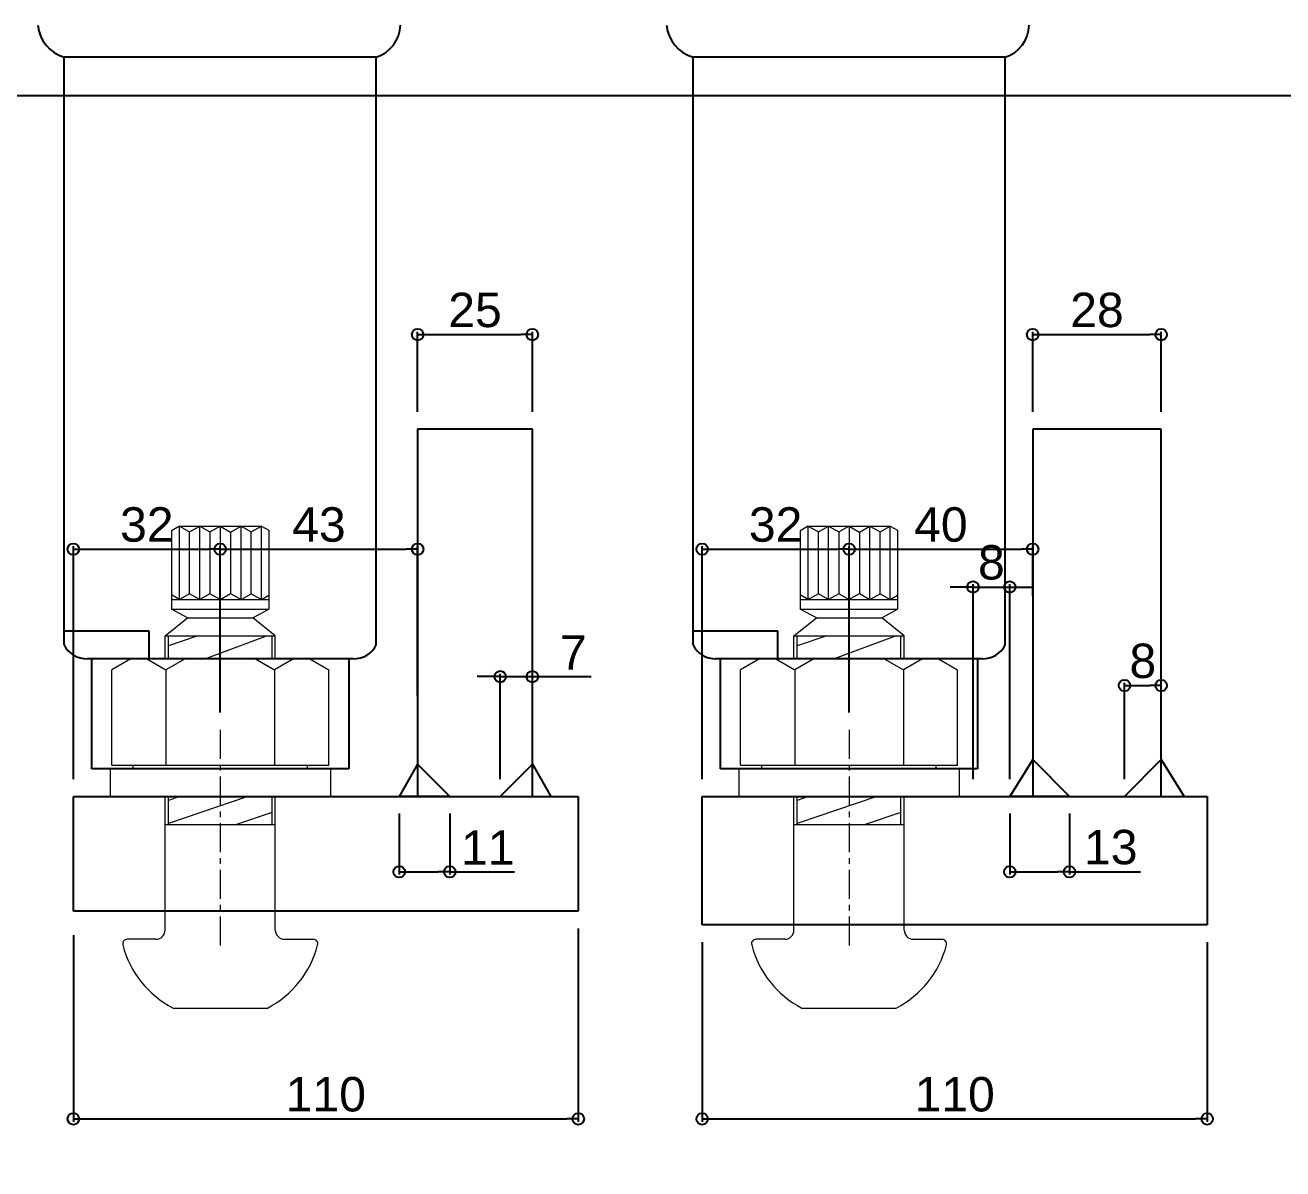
# Model space of a CAD drawing. Header units: millimetres. Extents: x -2880 to 3894, y -2977 to 4857.
# Drawn here: x -2341.8 to -2067.8, y 1103.8 to 1353 of the extents above; entities that cross this region are included whole.
import ezdxf

# ---------------------------------------------------------------- set-up
doc = ezdxf.new("R2010")
doc.units = ezdxf.units.MM
doc.header["$MEASUREMENT"] = 0
doc.linetypes.add('CENTER', pattern=[50.8, 31.75, -6.35, 6.35, -6.35])
for name, color, linetype in [('_1-0_', 7, 'Continuous'), ('gauge', 1, 'Continuous'), ('KB', 7, 'Continuous')]:
    doc.layers.add(name, color=color, linetype=linetype)
doc.layers.add('不明1', color=6, linetype='Continuous', lineweight=18)
doc.layers.add('中心線', color=4, linetype='CENTER', lineweight=13)
doc.styles.get("Standard").update_dxf_attribs({"font": 'arial.ttf'})
doc.dimstyles.new('コピー ～ 一般寸法', dxfattribs={"dimscale": 0.5, "dimtxt": 15, "dimasz": 5, "dimexe": 1.25, "dimexo": 7.5, "dimgap": 3, "dimtad": 1, "dimdec": 1, "dimdsep": 46, "dimtxsty": 'Standard', "dimblk": 'ORIGIN', "dimcen": 0, "dimclrd": 256, "dimclre": 256, "dimclrt": 256, "dimadec": 0, "dimazin": 0, "dimtfac": 1, "dimtdec": 1, "dimtmove": 0, "dimatfit": 3, "dimfxl": 0, "dimarcsym": 0})

# ---------------------------------------------------------------- blocks, each defined once
blk = doc.blocks.new('_Origin')
at = {"color": 0, "linetype": 'ByBlock', "lineweight": -2}
blk.add_line((0, 0), (-1, 0), dxfattribs=at)
blk.add_circle((0, 0), 0.5, dxfattribs=at)
blk = doc.blocks.new('*D336')
at = {"layer": 'Defpoints', "color": 0}
for p in [(-2231.26, 1285.57), (-2256.26, 1264.98), (-2231.26, 1264.98)]:
    blk.add_point(p, dxfattribs=at)
at = {"layer": 'KB', "lineweight": -2}
for p, q in [((-2256.26, 1268.73), (-2256.26, 1286.19)), ((-2253.76, 1285.57), (-2233.76, 1285.57)), ((-2231.26, 1268.73), (-2231.26, 1286.19))]:
    blk.add_line(p, q, dxfattribs=at)
at = {"layer": 'KB', "lineweight": -2, "xscale": 2.5, "yscale": 2.5, "zscale": 2.5, "rotation": 180}
blk.add_blockref('_Origin', (-2256.26, 1285.57), dxfattribs=at)
at = {"layer": 'KB', "lineweight": -2, "xscale": 2.5, "yscale": 2.5, "zscale": 2.5}
blk.add_blockref('_Origin', (-2231.26, 1285.57), dxfattribs=at)
at = {"layer": 'KB', "insert": (-2243.76, 1290.9), "char_height": 7.5, "attachment_point": 5}
blk.add_mtext('25', dxfattribs=at)
blk = doc.blocks.new('*D337')
at = {"layer": 'Defpoints', "color": 0}
for p in [(-2094.26, 1285.57), (-2122.26, 1264.98), (-2094.26, 1264.98)]:
    blk.add_point(p, dxfattribs=at)
at = {"layer": 'KB', "lineweight": -2}
for p, q in [((-2122.26, 1268.73), (-2122.26, 1286.19)), ((-2119.76, 1285.57), (-2096.76, 1285.57)), ((-2094.26, 1268.73), (-2094.26, 1286.19))]:
    blk.add_line(p, q, dxfattribs=at)
at = {"layer": 'KB', "lineweight": -2, "xscale": 2.5, "yscale": 2.5, "zscale": 2.5, "rotation": 180}
blk.add_blockref('_Origin', (-2122.26, 1285.57), dxfattribs=at)
at = {"layer": 'KB', "lineweight": -2, "xscale": 2.5, "yscale": 2.5, "zscale": 2.5}
blk.add_blockref('_Origin', (-2094.26, 1285.57), dxfattribs=at)
at = {"layer": 'KB', "insert": (-2108.26, 1290.9), "char_height": 7.5, "attachment_point": 5}
blk.add_mtext('28', dxfattribs=at)
blk = doc.blocks.new('*D341')
at = {"layer": 'Defpoints', "color": 0}
for p in [(-2260.26, 1184.98), (-2249.26, 1184.98), (-2249.26, 1168.56)]:
    blk.add_point(p, dxfattribs=at)
at = {"layer": 'gauge', "lineweight": -2}
for p, q in [((-2260.26, 1181.23), (-2260.26, 1167.94)), ((-2249.26, 1181.23), (-2249.26, 1167.94)), ((-2257.76, 1168.56), (-2251.76, 1168.56)), ((-2249.26, 1168.56), (-2235.18, 1168.56))]:
    blk.add_line(p, q, dxfattribs=at)
at = {"layer": 'gauge', "lineweight": -2, "xscale": 2.5, "yscale": 2.5, "zscale": 2.5, "rotation": 180}
blk.add_blockref('_Origin', (-2260.26, 1168.56), dxfattribs=at)
at = {"layer": 'gauge', "lineweight": -2, "xscale": 2.5, "yscale": 2.5, "zscale": 2.5}
blk.add_blockref('_Origin', (-2249.26, 1168.56), dxfattribs=at)
at = {"layer": 'gauge', "insert": (-2240.97, 1173.83), "char_height": 7.5, "attachment_point": 5}
blk.add_mtext('11', dxfattribs=at)
blk = doc.blocks.new('*D342')
at = {"layer": 'Defpoints', "color": 0}
for p in [(-2127.26, 1184.98), (-2114.26, 1184.98), (-2114.26, 1168.56)]:
    blk.add_point(p, dxfattribs=at)
at = {"layer": 'gauge', "lineweight": -2}
for p, q in [((-2127.26, 1181.23), (-2127.26, 1167.94)), ((-2114.26, 1181.23), (-2114.26, 1167.94)), ((-2124.76, 1168.56), (-2116.76, 1168.56)), ((-2114.26, 1168.56), (-2098.74, 1168.56))]:
    blk.add_line(p, q, dxfattribs=at)
at = {"layer": 'gauge', "lineweight": -2, "xscale": 2.5, "yscale": 2.5, "zscale": 2.5, "rotation": 180}
blk.add_blockref('_Origin', (-2127.26, 1168.56), dxfattribs=at)
at = {"layer": 'gauge', "lineweight": -2, "xscale": 2.5, "yscale": 2.5, "zscale": 2.5}
blk.add_blockref('_Origin', (-2114.26, 1168.56), dxfattribs=at)
at = {"layer": 'gauge', "insert": (-2105.25, 1173.89), "char_height": 7.5, "attachment_point": 5}
blk.add_mtext('13', dxfattribs=at)
blk = doc.blocks.new('*D92')
at = {"layer": 'Defpoints', "color": 0}
for p in [(-2221.26, 1159.98), (-2331.26, 1158.48), (-2221.26, 1114.72)]:
    blk.add_point(p, dxfattribs=at)
at = {"layer": 'gauge', "lineweight": -2}
for p, q in [((-2331.26, 1154.73), (-2331.26, 1114.1)), ((-2221.26, 1156.23), (-2221.26, 1114.1)), ((-2328.76, 1114.72), (-2223.76, 1114.72))]:
    blk.add_line(p, q, dxfattribs=at)
at = {"layer": 'gauge', "lineweight": -2, "xscale": 2.5, "yscale": 2.5, "zscale": 2.5, "rotation": 180}
blk.add_blockref('_Origin', (-2331.26, 1114.72), dxfattribs=at)
at = {"layer": 'gauge', "lineweight": -2, "xscale": 2.5, "yscale": 2.5, "zscale": 2.5}
blk.add_blockref('_Origin', (-2221.26, 1114.72), dxfattribs=at)
at = {"layer": 'gauge', "insert": (-2276.26, 1120.05), "char_height": 7.5, "attachment_point": 5}
blk.add_mtext('110', dxfattribs=at)
blk = doc.blocks.new('*D93')
at = {"layer": 'Defpoints', "color": 0}
for p in [(-2299.26, 1238.83), (-2299.26, 1199.48), (-2331.26, 1184.98)]:
    blk.add_point(p, dxfattribs=at)
at = {"layer": 'gauge', "lineweight": -2}
for p, q in [((-2331.26, 1188.73), (-2331.26, 1239.46)), ((-2328.76, 1238.83), (-2301.76, 1238.83)), ((-2299.26, 1203.23), (-2299.26, 1239.46))]:
    blk.add_line(p, q, dxfattribs=at)
at = {"layer": 'gauge', "lineweight": -2, "xscale": 2.5, "yscale": 2.5, "zscale": 2.5, "rotation": 180}
blk.add_blockref('_Origin', (-2331.26, 1238.83), dxfattribs=at)
at = {"layer": 'gauge', "lineweight": -2, "xscale": 2.5, "yscale": 2.5, "zscale": 2.5}
blk.add_blockref('_Origin', (-2299.26, 1238.83), dxfattribs=at)
at = {"layer": 'gauge', "insert": (-2315.26, 1244.16), "char_height": 7.5, "attachment_point": 5}
blk.add_mtext('32', dxfattribs=at)
blk = doc.blocks.new('*D94')
at = {"layer": 'Defpoints', "color": 0}
for p in [(-2194.26, 1156.98), (-2084.26, 1156.98), (-2084.26, 1114.72)]:
    blk.add_point(p, dxfattribs=at)
at = {"layer": 'gauge', "lineweight": -2}
for p, q in [((-2194.26, 1153.23), (-2194.26, 1114.1)), ((-2084.26, 1153.23), (-2084.26, 1114.1)), ((-2191.76, 1114.72), (-2086.76, 1114.72))]:
    blk.add_line(p, q, dxfattribs=at)
at = {"layer": 'gauge', "lineweight": -2, "xscale": 2.5, "yscale": 2.5, "zscale": 2.5, "rotation": 180}
blk.add_blockref('_Origin', (-2194.26, 1114.72), dxfattribs=at)
at = {"layer": 'gauge', "lineweight": -2, "xscale": 2.5, "yscale": 2.5, "zscale": 2.5}
blk.add_blockref('_Origin', (-2084.26, 1114.72), dxfattribs=at)
at = {"layer": 'gauge', "insert": (-2139.26, 1120.05), "char_height": 7.5, "attachment_point": 5}
blk.add_mtext('110', dxfattribs=at)
blk = doc.blocks.new('*D95')
at = {"layer": 'Defpoints', "color": 0}
for p in [(-2162.26, 1238.83), (-2162.26, 1199.48), (-2194.26, 1184.98)]:
    blk.add_point(p, dxfattribs=at)
at = {"layer": 'gauge', "lineweight": -2}
for p, q in [((-2194.26, 1188.73), (-2194.26, 1239.46)), ((-2191.76, 1238.83), (-2164.76, 1238.83)), ((-2162.26, 1203.23), (-2162.26, 1239.46))]:
    blk.add_line(p, q, dxfattribs=at)
at = {"layer": 'gauge', "lineweight": -2, "xscale": 2.5, "yscale": 2.5, "zscale": 2.5, "rotation": 180}
blk.add_blockref('_Origin', (-2194.26, 1238.83), dxfattribs=at)
at = {"layer": 'gauge', "lineweight": -2, "xscale": 2.5, "yscale": 2.5, "zscale": 2.5}
blk.add_blockref('_Origin', (-2162.26, 1238.83), dxfattribs=at)
at = {"layer": 'gauge', "insert": (-2178.26, 1244.16), "char_height": 7.5, "attachment_point": 5}
blk.add_mtext('32', dxfattribs=at)
blk = doc.blocks.new('*D348')
at = {"layer": 'Defpoints', "color": 0}
for p in [(-2127.26, 1230.59), (-2135.26, 1184.98), (-2127.26, 1184.98)]:
    blk.add_point(p, dxfattribs=at)
at = {"layer": 'gauge', "lineweight": -2}
for p, q in [((-2137.76, 1230.59), (-2140.26, 1230.59)), ((-2135.26, 1188.73), (-2135.26, 1231.21)), ((-2135.26, 1230.59), (-2127.26, 1230.59)), ((-2127.26, 1188.73), (-2127.26, 1231.21)), ((-2124.76, 1230.59), (-2122.26, 1230.59))]:
    blk.add_line(p, q, dxfattribs=at)
at = {"layer": 'gauge', "lineweight": -2, "xscale": 2.5, "yscale": 2.5, "zscale": 2.5}
blk.add_blockref('_Origin', (-2135.26, 1230.59), dxfattribs=at)
at = {"layer": 'gauge', "lineweight": -2, "xscale": 2.5, "yscale": 2.5, "zscale": 2.5, "rotation": 180}
blk.add_blockref('_Origin', (-2127.26, 1230.59), dxfattribs=at)
at = {"layer": 'gauge', "insert": (-2131.26, 1235.92), "char_height": 7.5, "attachment_point": 5}
blk.add_mtext('8', dxfattribs=at)
blk = doc.blocks.new('*D353')
at = {"layer": 'Defpoints', "color": 0}
for p in [(-2094.26, 1209.13), (-2102.26, 1184.98), (-2094.26, 1184.98)]:
    blk.add_point(p, dxfattribs=at)
at = {"layer": 'gauge', "lineweight": -2}
for p, q in [((-2102.26, 1188.73), (-2102.26, 1209.75)), ((-2099.76, 1209.13), (-2096.76, 1209.13)), ((-2094.26, 1188.73), (-2094.26, 1209.75))]:
    blk.add_line(p, q, dxfattribs=at)
at = {"layer": 'gauge', "lineweight": -2, "xscale": 2.5, "yscale": 2.5, "zscale": 2.5, "rotation": 180}
blk.add_blockref('_Origin', (-2102.26, 1209.13), dxfattribs=at)
at = {"layer": 'gauge', "lineweight": -2, "xscale": 2.5, "yscale": 2.5, "zscale": 2.5}
blk.add_blockref('_Origin', (-2094.26, 1209.13), dxfattribs=at)
at = {"layer": 'gauge', "insert": (-2098.26, 1214.46), "char_height": 7.5, "attachment_point": 5}
blk.add_mtext('8', dxfattribs=at)
blk = doc.blocks.new('*D354')
at = {"layer": 'Defpoints', "color": 0}
for p in [(-2231.26, 1211.07), (-2231.26, 1191.98), (-2238.26, 1184.98)]:
    blk.add_point(p, dxfattribs=at)
at = {"layer": 'gauge', "lineweight": -2}
for p, q in [((-2238.26, 1188.73), (-2238.26, 1211.69)), ((-2231.26, 1195.73), (-2231.26, 1211.69)), ((-2240.76, 1211.07), (-2243.26, 1211.07)), ((-2238.26, 1211.07), (-2231.26, 1211.07)), ((-2228.76, 1211.07), (-2218.42, 1211.07))]:
    blk.add_line(p, q, dxfattribs=at)
at = {"layer": 'gauge', "lineweight": -2, "xscale": 2.5, "yscale": 2.5, "zscale": 2.5}
blk.add_blockref('_Origin', (-2238.26, 1211.07), dxfattribs=at)
at = {"layer": 'gauge', "lineweight": -2, "xscale": 2.5, "yscale": 2.5, "zscale": 2.5, "rotation": 180}
blk.add_blockref('_Origin', (-2231.26, 1211.07), dxfattribs=at)
at = {"layer": 'gauge', "insert": (-2222.34, 1216.32), "char_height": 7.5, "attachment_point": 5}
blk.add_mtext('7', dxfattribs=at)
blk = doc.blocks.new('*D323')
at = {"layer": 'Defpoints', "color": 0}
for p in [(-2256.26, 1238.83), (-2256.26, 1203.23), (-2299.26, 1199.48)]:
    blk.add_point(p, dxfattribs=at)
at = {"layer": 'gauge', "lineweight": -2}
for p, q in [((-2299.26, 1203.23), (-2299.26, 1239.46)), ((-2296.76, 1238.83), (-2258.76, 1238.83)), ((-2256.26, 1206.98), (-2256.26, 1239.46))]:
    blk.add_line(p, q, dxfattribs=at)
at = {"layer": 'gauge', "lineweight": -2, "xscale": 2.5, "yscale": 2.5, "zscale": 2.5, "rotation": 180}
blk.add_blockref('_Origin', (-2299.26, 1238.83), dxfattribs=at)
at = {"layer": 'gauge', "lineweight": -2, "xscale": 2.5, "yscale": 2.5, "zscale": 2.5}
blk.add_blockref('_Origin', (-2256.26, 1238.83), dxfattribs=at)
at = {"layer": 'gauge', "insert": (-2277.76, 1244.16), "char_height": 7.5, "attachment_point": 5}
blk.add_mtext('43', dxfattribs=at)
blk = doc.blocks.new('*D324')
at = {"layer": 'Defpoints', "color": 0}
for p in [(-2122.26, 1238.83), (-2122.26, 1224.98), (-2162.26, 1219.98)]:
    blk.add_point(p, dxfattribs=at)
at = {"layer": 'gauge', "lineweight": -2}
for p, q in [((-2162.26, 1223.73), (-2162.26, 1239.46)), ((-2159.76, 1238.83), (-2124.76, 1238.83)), ((-2122.26, 1228.73), (-2122.26, 1239.46))]:
    blk.add_line(p, q, dxfattribs=at)
at = {"layer": 'gauge', "lineweight": -2, "xscale": 2.5, "yscale": 2.5, "zscale": 2.5, "rotation": 180}
blk.add_blockref('_Origin', (-2162.26, 1238.83), dxfattribs=at)
at = {"layer": 'gauge', "lineweight": -2, "xscale": 2.5, "yscale": 2.5, "zscale": 2.5}
blk.add_blockref('_Origin', (-2122.26, 1238.83), dxfattribs=at)
at = {"layer": 'gauge', "insert": (-2142.26, 1244.16), "char_height": 7.5, "attachment_point": 5}
blk.add_mtext('40', dxfattribs=at)

msp = doc.modelspace()

# ---------------------------------------------------------------- linework, layer by layer
at = {"layer": '_1-0_', "color": 3, "linetype": 'Continuous'}
for p, q in [((-2333.263, 1217.981), (-2333.263, 1345.981)), ((-2265.263, 1345.981), (-2333.263, 1345.981)), ((-2265.263, 1217.981), (-2265.263, 1345.981)), ((-2196.263, 1217.981), (-2196.263, 1345.981)), ((-2128.263, 1345.981), (-2196.263, 1345.981)), ((-2128.263, 1217.981), (-2128.263, 1345.981)), ((-2314.763, 1220.981), (-2333.263, 1220.981)), ((-2314.763, 1214.981), (-2314.763, 1220.981)), ((-2177.763, 1220.981), (-2196.263, 1220.981)), ((-2177.763, 1214.981), (-2177.763, 1220.981)), ((-2270.263, 1214.981), (-2328.263, 1214.981)), ((-2327.263, 1190.981), (-2327.263, 1214.981)), ((-2271.263, 1214.981), (-2271.263, 1190.981)), ((-2133.263, 1214.981), (-2191.263, 1214.981)), ((-2190.263, 1190.981), (-2190.263, 1214.981)), ((-2134.263, 1214.981), (-2134.263, 1190.981)), ((-2271.263, 1190.981), (-2327.263, 1190.981)), ((-2134.263, 1190.981), (-2190.263, 1190.981))]:
    msp.add_line(p, q, dxfattribs=at)
for centre, radius, start, end in [((-2330.969, 1353.727), 8.079, 185.30014, 253.50126), ((-2267.634, 1353.228), 7.625, 288.11516, 358.14502), ((-2193.969, 1353.727), 8.079, 185.30014, 253.50126), ((-2130.634, 1353.228), 7.625, 288.11516, 358.14502), ((-2328.501, 1220.252), 5.276, 205.49224, 272.58024), ((-2270.026, 1220.252), 5.276, 267.41976, 334.50776), ((-2191.501, 1220.252), 5.276, 205.49224, 272.58024), ((-2133.026, 1220.252), 5.276, 267.41976, 334.50776)]:
    msp.add_arc(centre, radius, start, end, dxfattribs=at)
at = {"layer": 'gauge'}
for p, q in [((-2256.263, 1191.981), (-2260.263, 1184.981)), ((-2249.263, 1184.981), (-2256.263, 1191.981)), ((-2238.263, 1184.981), (-2231.263, 1191.981)), ((-2231.263, 1191.981), (-2227.263, 1184.981)), ((-2122.263, 1192.981), (-2127.263, 1184.981)), ((-2114.263, 1184.981), (-2122.263, 1192.981)), ((-2102.263, 1184.981), (-2094.263, 1192.981)), ((-2094.263, 1192.981), (-2089.263, 1184.981)), ((-2249.263, 1184.981), (-2260.263, 1184.981)), ((-2238.263, 1184.981), (-2227.263, 1184.981)), ((-2114.263, 1184.981), (-2127.263, 1184.981)), ((-2102.263, 1184.981), (-2089.263, 1184.981))]:
    msp.add_line(p, q, dxfattribs=at)
msp.add_lwpolyline([(-2634.319, 1337.674), (-1794.319, 1337.674), (-1794.319, 743.674), (-2634.319, 743.674)], close=True, dxfattribs=at)
at = {"layer": 'KB'}
for p, q in [((-2256.263, 1264.981), (-2256.263, 1184.981)), ((-2231.263, 1264.981), (-2256.263, 1264.981)), ((-2231.263, 1184.981), (-2231.263, 1264.981)), ((-2122.263, 1264.981), (-2122.263, 1184.981)), ((-2094.263, 1264.981), (-2122.263, 1264.981)), ((-2094.263, 1184.981), (-2094.263, 1264.981)), ((-2331.263, 1184.981), (-2221.263, 1184.981)), ((-2331.263, 1159.981), (-2331.263, 1184.981)), ((-2221.263, 1184.981), (-2221.263, 1159.981)), ((-2194.263, 1184.981), (-2084.263, 1184.981)), ((-2194.263, 1156.981), (-2194.263, 1184.981)), ((-2084.263, 1184.981), (-2084.263, 1156.981)), ((-2221.263, 1159.981), (-2331.263, 1159.981)), ((-2084.263, 1156.981), (-2194.263, 1156.981))]:
    msp.add_line(p, q, dxfattribs=at)
at = {"layer": '不明1', "linetype": 'Continuous'}
for p, q in [((-2308.149, 1243.859), (-2309.914, 1242.84)), ((-2309.914, 1242.84), (-2309.914, 1225.757)), ((-2308.149, 1243.859), (-2290.299, 1243.859)), ((-2308.149, 1227.859), (-2308.149, 1243.859)), ((-2308.149, 1243.859), (-2305.938, 1242.582)), ((-2305.938, 1242.582), (-2303.726, 1243.859)), ((-2305.938, 1229.136), (-2305.938, 1242.582)), ((-2303.726, 1227.859), (-2303.726, 1243.859)), ((-2303.726, 1243.859), (-2301.514, 1242.582)), ((-2301.514, 1242.582), (-2299.302, 1243.859)), ((-2301.514, 1242.582), (-2301.514, 1229.136)), ((-2299.263, 1243.859), (-2299.302, 1227.859)), ((-2299.263, 1243.859), (-2297.012, 1242.559)), ((-2297.012, 1242.559), (-2294.723, 1243.881)), ((-2297.012, 1242.559), (-2297.012, 1229.181)), ((-2294.723, 1227.859), (-2294.723, 1243.859)), ((-2294.723, 1243.859), (-2292.511, 1242.582)), ((-2292.511, 1242.582), (-2290.299, 1243.859)), ((-2292.511, 1229.136), (-2292.511, 1242.582)), ((-2290.299, 1227.859), (-2290.299, 1243.859)), ((-2290.299, 1243.859), (-2288.709, 1242.941)), ((-2288.709, 1242.941), (-2288.709, 1225.757)), ((-2171.149, 1243.859), (-2172.914, 1242.84)), ((-2172.914, 1242.84), (-2172.914, 1225.757)), ((-2171.149, 1243.859), (-2153.299, 1243.859)), ((-2171.149, 1227.859), (-2171.149, 1243.859)), ((-2171.149, 1243.859), (-2168.938, 1242.582)), ((-2168.938, 1242.582), (-2166.726, 1243.859)), ((-2168.938, 1229.136), (-2168.938, 1242.582)), ((-2166.726, 1227.859), (-2166.726, 1243.859)), ((-2166.726, 1243.859), (-2164.514, 1242.582)), ((-2164.514, 1242.582), (-2162.302, 1243.859)), ((-2164.514, 1242.582), (-2164.514, 1229.136)), ((-2162.263, 1243.859), (-2162.302, 1227.859)), ((-2162.263, 1243.859), (-2160.012, 1242.559)), ((-2160.012, 1242.559), (-2157.723, 1243.881)), ((-2160.012, 1242.559), (-2160.012, 1229.181)), ((-2157.723, 1227.859), (-2157.723, 1243.859)), ((-2157.723, 1243.859), (-2155.511, 1242.582)), ((-2155.511, 1242.582), (-2153.299, 1243.859)), ((-2155.511, 1229.136), (-2155.511, 1242.582)), ((-2153.299, 1227.859), (-2153.299, 1243.859)), ((-2153.299, 1243.859), (-2151.709, 1242.941)), ((-2151.709, 1242.941), (-2151.709, 1225.757)), ((-2308.149, 1227.859), (-2309.914, 1228.878)), ((-2309.914, 1227.859), (-2288.69, 1227.859)), ((-2305.938, 1229.136), (-2308.149, 1227.859)), ((-2303.726, 1227.859), (-2305.938, 1229.136)), ((-2301.514, 1229.136), (-2303.726, 1227.859)), ((-2299.302, 1227.859), (-2301.514, 1229.136)), ((-2299.302, 1227.859), (-2297.012, 1229.181)), ((-2297.012, 1229.181), (-2294.723, 1227.859)), ((-2294.723, 1227.859), (-2292.511, 1229.136)), ((-2292.511, 1229.136), (-2290.299, 1227.859)), ((-2290.299, 1227.859), (-2288.691, 1228.787)), ((-2171.149, 1227.859), (-2172.914, 1228.878)), ((-2172.914, 1227.859), (-2151.69, 1227.859)), ((-2168.938, 1229.136), (-2171.149, 1227.859)), ((-2166.726, 1227.859), (-2168.938, 1229.136)), ((-2164.514, 1229.136), (-2166.726, 1227.859)), ((-2162.302, 1227.859), (-2164.514, 1229.136)), ((-2162.302, 1227.859), (-2160.012, 1229.181)), ((-2160.012, 1229.181), (-2157.723, 1227.859)), ((-2157.723, 1227.859), (-2155.511, 1229.136)), ((-2155.511, 1229.136), (-2153.299, 1227.859)), ((-2153.299, 1227.859), (-2151.691, 1228.787)), ((-2309.914, 1225.757), (-2288.709, 1225.757)), ((-2306.386, 1223.859), (-2309.914, 1225.757)), ((-2292.14, 1223.859), (-2288.709, 1225.757)), ((-2172.914, 1225.757), (-2151.709, 1225.757)), ((-2169.386, 1223.859), (-2172.914, 1225.757)), ((-2155.14, 1223.859), (-2151.709, 1225.757)), ((-2311.263, 1219.981), (-2306.386, 1223.859)), ((-2306.386, 1223.859), (-2292.14, 1223.859)), ((-2306.386, 1223.859), (-2292.14, 1223.859)), ((-2287.263, 1219.981), (-2292.14, 1223.859)), ((-2174.263, 1219.981), (-2169.386, 1223.859)), ((-2169.386, 1223.859), (-2155.14, 1223.859)), ((-2169.386, 1223.859), (-2155.14, 1223.859)), ((-2150.263, 1219.981), (-2155.14, 1223.859)), ((-2311.263, 1219.981), (-2287.263, 1219.981)), ((-2311.263, 1214.981), (-2311.263, 1219.981)), ((-2304.14, 1219.981), (-2310.563, 1217.765)), ((-2310.563, 1214.981), (-2310.563, 1219.981)), ((-2289.017, 1219.981), (-2302.501, 1214.981)), ((-2287.964, 1214.981), (-2287.964, 1219.981)), ((-2287.263, 1214.981), (-2287.263, 1219.981)), ((-2174.263, 1219.981), (-2150.263, 1219.981)), ((-2174.263, 1214.981), (-2174.263, 1219.981)), ((-2167.14, 1219.981), (-2173.563, 1217.765)), ((-2173.563, 1214.981), (-2173.563, 1219.981)), ((-2152.017, 1219.981), (-2165.501, 1214.981)), ((-2150.964, 1214.981), (-2150.964, 1219.981)), ((-2150.263, 1214.981), (-2150.263, 1219.981)), ((-2318.763, 1214.981), (-2322.913, 1212.585)), ((-2318.763, 1214.981), (-2279.763, 1214.981)), ((-2315.238, 1214.981), (-2311.088, 1212.585)), ((-2306.938, 1214.981), (-2311.088, 1212.585)), ((-2291.588, 1214.981), (-2287.438, 1212.585)), ((-2283.288, 1214.981), (-2287.438, 1212.585)), ((-2279.763, 1214.981), (-2275.613, 1212.585)), ((-2181.763, 1214.981), (-2185.913, 1212.585)), ((-2181.763, 1214.981), (-2142.763, 1214.981)), ((-2178.238, 1214.981), (-2174.088, 1212.585)), ((-2169.938, 1214.981), (-2174.088, 1212.585)), ((-2154.588, 1214.981), (-2150.438, 1212.585)), ((-2146.288, 1214.981), (-2150.438, 1212.585)), ((-2142.763, 1214.981), (-2138.613, 1212.585)), ((-2322.913, 1191.781), (-2322.913, 1212.585)), ((-2311.088, 1212.585), (-2311.088, 1191.781)), ((-2287.438, 1212.585), (-2287.438, 1191.781)), ((-2275.613, 1191.781), (-2275.613, 1212.585)), ((-2185.913, 1191.781), (-2185.913, 1212.585)), ((-2174.088, 1212.585), (-2174.088, 1191.781)), ((-2150.438, 1212.585), (-2150.438, 1191.781)), ((-2138.613, 1191.781), (-2138.613, 1212.585)), ((-2323.263, 1190.981), (-2275.263, 1190.981)), ((-2323.263, 1190.981), (-2323.263, 1184.981)), ((-2322.913, 1191.781), (-2275.613, 1191.781)), ((-2318.263, 1190.981), (-2318.263, 1191.781)), ((-2318.263, 1190.981), (-2280.263, 1190.981)), ((-2280.263, 1190.981), (-2280.263, 1191.781)), ((-2275.263, 1190.981), (-2275.263, 1184.981)), ((-2186.263, 1190.981), (-2138.263, 1190.981)), ((-2186.263, 1190.981), (-2186.263, 1184.981)), ((-2185.913, 1191.781), (-2138.613, 1191.781)), ((-2181.263, 1190.981), (-2181.263, 1191.781)), ((-2181.263, 1190.981), (-2143.263, 1190.981)), ((-2143.263, 1190.981), (-2143.263, 1191.781)), ((-2138.263, 1190.981), (-2138.263, 1184.981)), ((-2323.263, 1184.981), (-2275.263, 1184.981)), ((-2311.263, 1155.859), (-2311.263, 1184.981)), ((-2310.563, 1178.859), (-2310.563, 1184.981)), ((-2308.107, 1184.981), (-2310.563, 1184.119)), ((-2293.237, 1184.981), (-2310.563, 1179.088)), ((-2287.964, 1178.859), (-2287.964, 1184.981)), ((-2287.263, 1155.859), (-2287.263, 1184.981)), ((-2186.263, 1184.981), (-2138.263, 1184.981)), ((-2174.263, 1155.859), (-2174.263, 1184.981)), ((-2173.563, 1178.859), (-2173.563, 1184.981)), ((-2171.107, 1184.981), (-2173.563, 1184.119)), ((-2156.237, 1184.981), (-2173.563, 1179.088)), ((-2150.964, 1178.859), (-2150.964, 1184.981)), ((-2150.263, 1155.859), (-2150.263, 1184.981)), ((-2287.964, 1181.498), (-2295.723, 1178.859)), ((-2150.964, 1181.498), (-2158.723, 1178.859)), ((-2311.263, 1178.859), (-2287.263, 1178.859)), ((-2174.263, 1178.859), (-2150.263, 1178.859)), ((-2313.263, 1153.859), (-2319.513, 1153.859)), ((-2285.263, 1153.859), (-2279.013, 1153.859)), ((-2176.263, 1153.859), (-2182.513, 1153.859)), ((-2148.263, 1153.859), (-2142.013, 1153.859)), ((-2309.531, 1138.859), (-2288.995, 1138.859)), ((-2172.531, 1138.859), (-2151.995, 1138.859))]:
    msp.add_line(p, q, dxfattribs=at)
for centre, radius, start, end in [((-2319.513, 1152.859), 1, 90, 194.40202), ((-2313.263, 1155.859), 2, 270, 0), ((-2285.263, 1155.859), 2, 180, 270), ((-2279.013, 1152.859), 1, 345.59798, 90), ((-2182.513, 1152.859), 1, 90, 194.40202), ((-2176.263, 1155.859), 2, 270, 0), ((-2148.263, 1155.859), 2, 180, 270), ((-2142.013, 1152.859), 1, 345.59798, 90), ((-2299.658, 1157.958), 21.5, 194.40178, 242.66196), ((-2298.869, 1157.958), 21.5, 297.33804, 345.59822), ((-2162.658, 1157.958), 21.5, 194.40178, 242.66196), ((-2161.869, 1157.958), 21.5, 297.33804, 345.59822)]:
    msp.add_arc(centre, radius, start, end, dxfattribs=at)
at = {"layer": '中心線', "color": 7, "ltscale": 0.2}
for p, q in [((-2299.263, 1199.481), (-2299.263, 1151.481)), ((-2162.263, 1199.481), (-2162.263, 1151.481))]:
    msp.add_line(p, q, dxfattribs=at)

# ---------------------------------------------------------------- dimensions: what is measured, and where the dimension line sits
at = {"layer": 'gauge'}
for base, p1, p2, picture, middle in [((-2299.263, 1238.831), (-2331.263, 1184.981), (-2299.263, 1199.481), '*D93', (-2315.263, 1244.16)), ((-2162.263, 1238.831), (-2194.263, 1184.981), (-2162.263, 1199.481), '*D95', (-2178.263, 1244.16)), ((-2249.263, 1168.564), (-2260.263, 1184.981), (-2249.263, 1184.981), '*D341', (-2240.973, 1173.829)), ((-2114.263, 1168.564), (-2127.263, 1184.981), (-2114.263, 1184.981), '*D342', (-2105.249, 1173.893)), ((-2221.263, 1114.724), (-2331.263, 1158.481), (-2221.263, 1159.981), '*D92', (-2276.263, 1120.053)), ((-2084.263, 1114.724), (-2194.263, 1156.981), (-2084.263, 1156.981), '*D94', (-2139.263, 1120.053))]:
    dim = msp.add_linear_dim(base=base, p1=p1, p2=p2, dimstyle='コピー ～ 一般寸法', dxfattribs=at)
    dim.commit()
    dim.dimension.update_dxf_attribs({"geometry": picture, "text_midpoint": middle})
for base, p1, p2, picture, middle in [((-2256.263, 1238.831), (-2299.263, 1199.481), (-2256.263, 1203.231), '*D323', (-2277.763, 1244.16)), ((-2122.263, 1238.831), (-2162.263, 1219.981), (-2122.263, 1224.981), '*D324', (-2142.263, 1244.16)), ((-2127.263, 1230.588), (-2135.263, 1184.985), (-2127.263, 1184.981), '*D348', (-2131.263, 1235.917)), ((-2231.263, 1211.07), (-2238.263, 1184.981), (-2231.263, 1191.981), '*D354', (-2222.341, 1216.32)), ((-2094.263, 1209.128), (-2102.263, 1184.981), (-2094.263, 1184.981), '*D353', (-2098.263, 1214.457))]:
    dim = msp.add_linear_dim(base=base, p1=p1, p2=p2, dimstyle='コピー ～ 一般寸法', override={"dimfxl": 0.18}, dxfattribs=at)
    dim.commit()
    dim.dimension.update_dxf_attribs({"geometry": picture, "text_midpoint": middle})
at = {"layer": 'KB'}
for base, p1, p2, picture, middle in [((-2231.263, 1285.567), (-2256.263, 1264.981), (-2231.263, 1264.981), '*D336', (-2243.763, 1290.896)), ((-2094.263, 1285.567), (-2122.263, 1264.981), (-2094.263, 1264.981), '*D337', (-2108.263, 1290.896))]:
    dim = msp.add_linear_dim(base=base, p1=p1, p2=p2, dimstyle='コピー ～ 一般寸法', dxfattribs=at)
    dim.commit()
    dim.dimension.update_dxf_attribs({"geometry": picture, "text_midpoint": middle})

doc.saveas('drawing.dxf')
